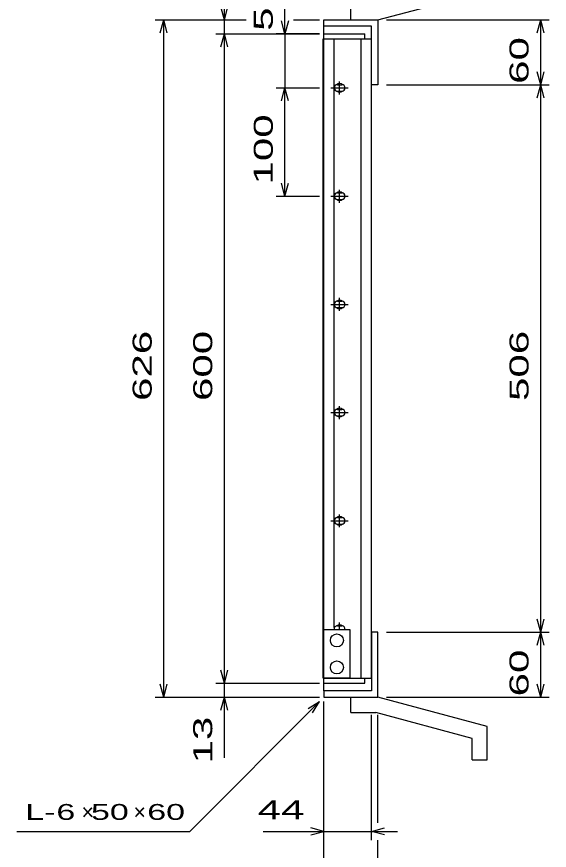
# Model space of a CAD drawing. Units: millimetres, scale not verified. Extents: x -1456 to 1389, y -1026 to 839.
# Drawn here: x -447 to 45, y -336 to 434 of the extents above; entities that cross this region are included whole.
import ezdxf
from ezdxf.enums import TextEntityAlignment as Align

# ---------------------------------------------------------------- set-up
doc = ezdxf.new("R2010")
doc.units = ezdxf.units.MM
doc.header["$LTSCALE"] = 8
for name, color, linetype, lineweight in [('16', 3, 'Continuous', 25), ('19', 6, 'Continuous', 25), ('22', 4, 'Continuous', 25)]:
    doc.layers.add(name, color=color, linetype=linetype, lineweight=lineweight)
doc.styles.add('ベクトル', font='')
doc.styles.get('ベクトル').set_extended_font_data('ベクトル')

msp = doc.modelspace()

# ---------------------------------------------------------------- linework, layer by layer
at = {"layer": '16'}
for p, q in [((-163, 418.5), (-125, 418.5)), ((-163, 414), (-163, 418.5)), ((-125, 414), (-125, 418.5)), ((-163.7, -177), (-163.7, 414)), ((-163.7, 414), (-163, 414)), ((-163, 414), (-125, 414)), ((-163, -177), (-163, 414)), ((-163, 414), (-119, 414)), ((-153.5, -130), (-153.5, 414)), ((-128.5, -177), (-128.5, 414)), ((-119, -177), (-119, 414)), ((-150.5, 371.5), (-146.5, 371.5)), ((-148.5, 362.5), (-148.5, 374.5)), ((-156.5, 368.5), (-140.5, 368.5)), ((-150.5, 365.5), (-146.5, 365.5)), ((-150.5, 271.5), (-146.5, 271.5)), ((-148.5, 262.5), (-148.5, 274.5)), ((-156.5, 268.5), (-140.5, 268.5)), ((-150.5, 265.5), (-146.5, 265.5)), ((-150.5, 171.5), (-146.5, 171.5)), ((-148.5, 162.5), (-148.5, 174.5)), ((-156.5, 168.5), (-140.5, 168.5)), ((-150.5, 165.5), (-146.5, 165.5)), ((-150.5, 71.5), (-146.5, 71.5)), ((-148.5, 62.5), (-148.5, 74.5)), ((-156.5, 68.5), (-140.5, 68.5)), ((-150.5, 65.5), (-146.5, 65.5)), ((-150.5, -28.5), (-146.5, -28.5)), ((-148.5, -37.5), (-148.5, -25.5)), ((-156.5, -31.5), (-140.5, -31.5)), ((-150.5, -34.5), (-146.5, -34.5)), ((-150.5, -128.5), (-146.5, -128.5)), ((-148.5, -132), (-148.5, -125.5)), ((-163, -177), (-163, -132)), ((-163, -132), (-139, -132)), ((-139, -132), (-139, -177)), ((-163.7, -177), (-163, -177)), ((-139, -177), (-163, -177)), ((-163, -177), (-125, -177)), ((-163, -181.5), (-163, -177)), ((-163, -177), (-119, -177)), ((-125, -181.5), (-125, -177)), ((-163, -181.5), (-125, -181.5))]:
    msp.add_line(p, q, dxfattribs=at)
for centre in [(-151, -142), (-151, -167)]:
    msp.add_circle(centre, 6, dxfattribs=at)
for centre, radius, start, end in [((-150.5, 368.5), 3, 90, 270), ((-148.5, 368.5), 4, 46.6, 133.4), ((-146.5, 368.5), 3, 270, 90), ((-148.5, 368.5), 4, 226.6, 313.4), ((-150.5, 268.5), 3, 90, 270), ((-148.5, 268.5), 4, 46.6, 133.4), ((-146.5, 268.5), 3, 270, 90), ((-148.5, 268.5), 4, 226.6, 313.4), ((-150.5, 168.5), 3, 90, 270), ((-148.5, 168.5), 4, 46.6, 133.4), ((-146.5, 168.5), 3, 270, 90), ((-148.5, 168.5), 4, 226.6, 313.4), ((-150.5, 68.5), 3, 90, 270), ((-148.5, 68.5), 4, 46.6, 133.4), ((-146.5, 68.5), 3, 270, 90), ((-148.5, 68.5), 4, 226.6, 313.4), ((-150.5, -31.5), 3, 90, 270), ((-148.5, -31.5), 4, 46.6, 133.4), ((-146.5, -31.5), 3, 270, 90), ((-148.5, -31.5), 4, 226.6, 313.4), ((-150.5, -131.5), 3, 90, 189.59407), ((-148.5, -131.5), 4, 46.6, 133.4), ((-146.5, -131.5), 3, 350.40593, 90)]:
    msp.add_arc(centre, radius, start, end, dxfattribs=at)
at = {"layer": '19'}
for p, q in [((-113, 431.5), (-12, 458.5)), ((-138, 431.5), (-138, 445.5)), ((-163, 418.5), (-163, 431.5)), ((-163, 425.5), (-163, 431.5)), ((-163, 431.5), (-113, 431.5)), ((-138, 431.5), (-113, 431.5)), ((-113, 431.5), (-113, 371.5)), ((-119, 425.5), (-163, 425.5)), ((-119, 371.5), (-119, 425.5)), ((-113, 371.5), (-119, 371.5)), ((-113, -134.5), (-119, -134.5)), ((-119, -134.5), (-119, -188.5)), ((-113, -194.5), (-113, -134.5)), ((-163, -188.5), (-163, -175.5)), ((-163, -188.5), (-163, -194.5)), ((-119, -188.5), (-163, -188.5)), ((-163, -194.5), (-113, -194.5)), ((-138, -194.5), (-113, -194.5)), ((-138, -208.5), (-138, -194.5)), ((-12, -221.5), (-113, -194.5)), ((-138, -208.5), (-115, -208.5)), ((-26, -232.5), (-115, -208.5)), ((-12, -252.5), (-12, -221.5)), ((-26, -252.5), (-26, -232.5)), ((-26, -252.5), (-12, -252.5))]:
    msp.add_line(p, q, dxfattribs=at)
at = {"layer": '22'}
for p, q in [((-255, 431.5), (-255, 487.5)), ((-199, 418.5), (-199, 474.5)), ((-255, 431.5), (-258.2, 443.5)), ((-255, 431.5), (-251.8, 443.5)), ((-319, 431.5), (-235, 431.5)), ((-314.2, 419.5), (-311, 431.5)), ((-307.8, 419.5), (-311, 431.5)), ((-311, -194.5), (-311, 431.5)), ((-263, 431.5), (-235, 431.5)), ((-255, 418.5), (-255, 431.5)), ((-191, 431.5), (-167, 431.5)), ((-191, 431.5), (-167, 431.5)), ((-105, 431.5), (45.4, 431.5)), ((34.2, 419.5), (37.4, 431.5)), ((40.6, 419.5), (37.4, 431.5)), ((37.4, 371.5), (37.4, 431.5)), ((-199, 418.5), (-202.2, 430.5)), ((-195.8, 430.5), (-199, 418.5)), ((-263, 418.5), (-167, 418.5)), ((-258.2, 406.5), (-255, 418.5)), ((-251.8, 406.5), (-255, 418.5)), ((-255, -181.5), (-255, 418.5)), ((-167, 418.5), (-207, 418.5)), ((-199, 418.5), (-199, 368.5)), ((37.4, 371.5), (34.2, 383.5)), ((37.4, 371.5), (40.6, 383.5)), ((-105, 371.5), (45.4, 371.5)), ((34.2, 359.5), (37.4, 371.5)), ((40.6, 359.5), (37.4, 371.5)), ((37.4, -134.5), (37.4, 371.5)), ((-207, 368.5), (-167, 368.5)), ((-202.2, 356.5), (-199, 368.5)), ((-195.8, 356.5), (-199, 368.5)), ((-199, 268.5), (-199, 368.5)), ((-199, 268.5), (-202.2, 280.5)), ((-199, 268.5), (-195.8, 280.5)), ((-207, 268.5), (-167, 268.5)), ((37.4, -134.5), (34.2, -122.5)), ((37.4, -134.5), (40.6, -122.5)), ((-105, -134.5), (45.4, -134.5)), ((34.2, -146.5), (37.4, -134.5)), ((40.6, -146.5), (37.4, -134.5)), ((37.4, -194.5), (37.4, -134.5)), ((-255, -181.5), (-258.2, -169.5)), ((-255, -181.5), (-251.8, -169.5)), ((-311, -194.5), (-314.2, -182.5)), ((-311, -194.5), (-307.8, -182.5)), ((-263, -181.5), (-167, -181.5)), ((-255, -194.5), (-255, -181.5)), ((37.4, -194.5), (34.2, -182.5)), ((37.4, -194.5), (40.6, -182.5)), ((-319, -194.5), (-167, -194.5)), ((-287, -318.5), (-167, -198.5)), ((-263, -194.5), (-167, -194.5)), ((-258.2, -206.5), (-255, -194.5)), ((-251.8, -206.5), (-255, -194.5)), ((-255, -250.5), (-255, -194.5)), ((-177.4, -204.9), (-167, -198.5)), ((-173.4, -208.9), (-167, -198.5)), ((-163, -326.5), (-163, -198.5)), ((-163, -382.5), (-163, -198.5)), ((-105, -194.5), (45.4, -194.5)), ((-119, -326.5), (-119, -210.7)), ((-113, -310.5), (-113, -210.7)), ((-163, -318.5), (-175, -315.3)), ((-119, -318.5), (-107, -315.3)), ((-447, -318.5), (-287, -318.5)), ((-219, -318.5), (-163, -318.5)), ((-175, -321.7), (-163, -318.5)), ((-163, -318.5), (-119, -318.5)), ((-107, -321.7), (-119, -318.5)), ((-119, -318.5), (-95, -318.5)), ((-113, -382.5), (-113, -326.5))]:
    msp.add_line(p, q, dxfattribs=at)

# ---------------------------------------------------------------- texts
at = {"layer": '22', "color": 2, "style": 'ベクトル', "width": 1.65}
for s, p in [(' 50 ', (-219, 410.5)), (' 60 ', (17.4, 361.5)), (' 100 ', (-219, 268.5)), (' 626 ', (-331, 68.5)), (' 600 ', (-275, 68.5)), (' 506 ', (17.4, 68.5)), (' 60 ', (17.4, -204.5)), (' 13 ', (-275, -266.5))]:
    msp.add_text(s, height=17.6, rotation=90, dxfattribs=at).set_placement(p, align=Align.MIDDLE_LEFT)
at = {"layer": '22', "color": 2, "style": 'ベクトル'}
for s, height, width, p in [(' 44 ', 17.6, 1.65, (-235, -298.5)), ('L-', 14.66, 1.6, (-439, -300.5)), (' 6 ', 14.66, 1.6, (-419, -300.5)), (' 50 ', 14.66, 1.6, (-387, -300.5)), (' 60 ', 14.66, 1.6, (-335, -300.5))]:
    msp.add_text(s, height=height, dxfattribs=dict(at, width=width)).set_placement(p, align=Align.MIDDLE_LEFT)
for p in [(-387, -300.5), (-339, -300.5)]:
    msp.add_text('×', height=14.66, dxfattribs=at).set_placement(p, align=Align.MIDDLE_LEFT)

doc.saveas('drawing.dxf')
